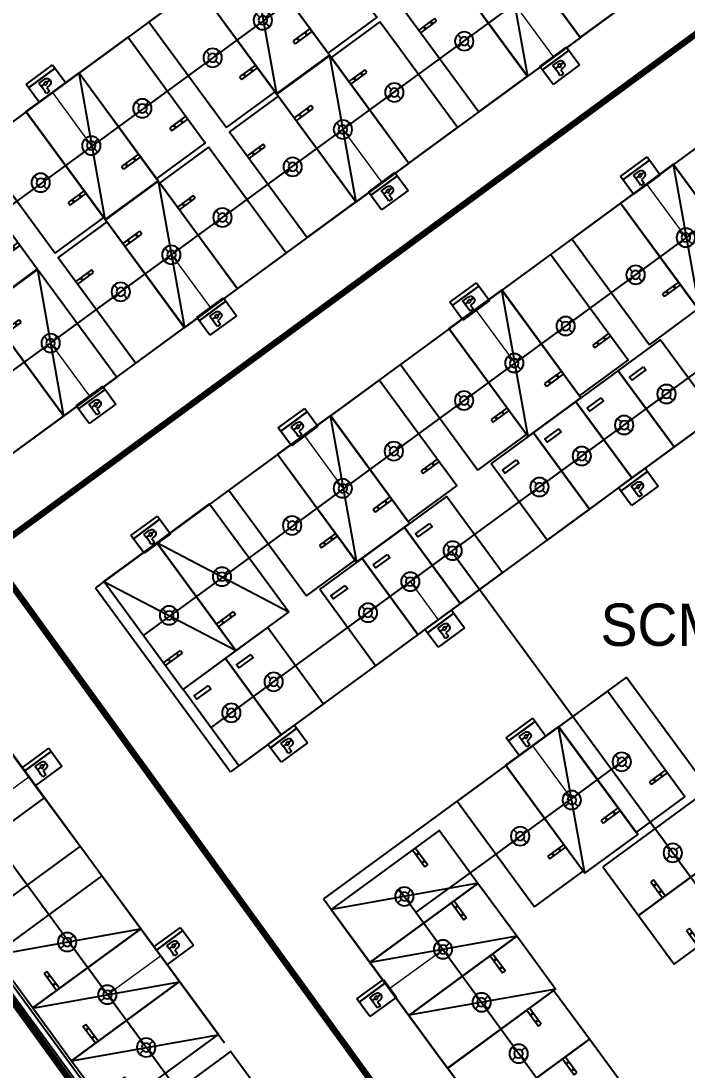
# Model space of a CAD drawing. Header units: millimetres. Extents: x 75184266 to 76346726, y -35077925 to -33679385.
# Drawn here: x 75361987 to 75387357, y -34979865 to -34939875 of the extents above; entities that cross this region are included whole.
import ezdxf
from ezdxf.enums import TextEntityAlignment as Align

# ---------------------------------------------------------------- set-up
doc = ezdxf.new("R2010")
doc.units = ezdxf.units.MM
doc.header["$LTSCALE"] = 50
doc.header["$MEASUREMENT"] = 0
for name, color, linetype in [('0-유도관제', 6, 'CONTINUOUS'), ('PARKING', 7, 'CONTINUOUS'), ('XR-지하3층$0$A-주차', 9, 'CONTINUOUS'), ('XR-지하3층$0$일반주차', 8, 'CONTINUOUS'), ('XR-지하3층$0$확장형주차', 8, 'CONTINUOUS')]:
    doc.layers.add(name, color=color, linetype=linetype)
doc.layers.add('건축', color=8, linetype='CONTINUOUS', plot=False)
for name, color, linetype, lineweight in [('구역제어-S.C.M', 2, 'CONTINUOUS', 100), ('주차유도-LGM', 6, 'CONTINUOUS', 20), ('주차유도-USM', 1, 'CONTINUOUS', 35), ('주차유도-레이스웨이', 1, 'CONTINUOUS', 25)]:
    doc.layers.add(name, color=color, linetype=linetype, lineweight=lineweight)
doc.styles.add('HY중고딕', font='')
doc.styles.get('HY중고딕').set_extended_font_data('Dotum')

# ---------------------------------------------------------------- blocks, each defined once
blk = doc.blocks.new('XR-지하3층$0$확장형 주차')
at = {"layer": 'XR-지하3층$0$확장형주차', "color": 7}
for p, q in [((0, 3965), (800, 3965)), ((0, 3835), (800, 3835)), ((800, 3835), (800, 3965))]:
    blk.add_line(p, q, dxfattribs=at)
blk.add_lwpolyline([(2500, 5100), (0, 0)], dxfattribs=at)
blk.add_lwpolyline([(2500, 5091), (0, 5091), (0, -9), (2500, -9)], close=True, dxfattribs=at)
for centre in [(238, 3900), (613, 3900)]:
    blk.add_circle(centre, 17.5, dxfattribs=at)
blk = doc.blocks.new('XR-지하3층$0$일반형 주차')
at = {"layer": 'XR-지하3층$0$일반주차'}
for p, q in [((750, 3865), (0, 3865)), ((0, 3735), (750, 3735)), ((750, 3735), (750, 3865))]:
    blk.add_line(p, q, dxfattribs=at)
blk.add_lwpolyline([(2300, 5000), (0, 5000), (0, 0), (2300, 0)], close=True, dxfattribs=at)
for centre in [(238, 3800), (563, 3800)]:
    blk.add_circle(centre, 17.5, dxfattribs=at)
blk = doc.blocks.new('XR-지하3층$0$A$C73B52ADF')
at = {"layer": 'XR-지하3층$0$A-주차', "elevation": 0}
for points in [[(-2038, 2466), (-38, 2466), (-38, -1134), (-2038, -1134)], [(-1166, 2021), (-1166, 1871), (-1832, 1871), (-1832, 2021)]]:
    blk.add_lwpolyline(points, close=True, dxfattribs=at)
blk = doc.blocks.new('센서')
at = {"layer": '0-유도관제', "color": 0}
for p, q in [((405935, 34224), (406072, 34088)), ((406311, 34088), (406447, 34225)), ((405936, 33712), (406072, 33849)), ((406311, 33849), (406448, 33713))]:
    blk.add_line(p, q, dxfattribs=at)
for major_axis, start_param, end_param in [((0, 362), 2.801804347482335, 9.084989654661921), ((0, 169), 2.862310370331367, 9.145495677510954)]:
    blk.add_ellipse((406192, 33969), major_axis=major_axis, ratio=1, start_param=start_param, end_param=end_param, dxfattribs=at)
blk = doc.blocks.new('만공차등')
at = {"layer": '0-유도관제', "color": 0}
for p, q in [((305755, 78525), (306597, 78525)), ((305755, 77269), (305755, 78525)), ((306442, 77269), (306442, 78525)), ((306442, 78525), (306442, 77269)), ((306597, 78525), (306597, 77269)), ((306185, 78101), (306185, 77952)), ((306191, 78101), (306191, 77952)), ((306185, 77838), (306185, 77693)), ((306191, 77838), (306191, 77693)), ((306597, 77269), (305755, 77269))]:
    blk.add_line(p, q, dxfattribs=at)
for points in [[(305858, 77952), (305858, 77952), (305858, 78101), (305858, 78101)], [(305858, 78101), (305858, 78101), (306044, 78101), (306185, 78101)], [(306191, 78101), (306274, 78101), (306339, 78101), (306339, 78101)], [(306339, 78101), (306339, 78101), (306339, 77854), (306339, 77854)], [(306037, 77952), (306037, 77952), (305858, 77952), (305858, 77952)], [(306037, 77870), (306037, 77870), (306037, 77952), (306037, 77952)], [(306078, 77737), (306050, 77766), (306037, 77810), (306037, 77870)], [(306185, 77693), (306139, 77694), (306104, 77709), (306078, 77737)], [(306134, 77952), (306134, 77952), (306134, 77915), (306134, 77915)], [(306185, 77952), (306159, 77952), (306134, 77952), (306134, 77952)], [(306134, 77915), (306134, 77887), (306139, 77867), (306149, 77855)], [(306149, 77855), (306158, 77844), (306170, 77838), (306185, 77838)], [(306241, 77952), (306241, 77952), (306217, 77952), (306191, 77952)], [(306191, 77838), (306204, 77838), (306216, 77843), (306226, 77853)], [(306226, 77853), (306236, 77863), (306241, 77882), (306241, 77909)], [(306241, 77909), (306241, 77909), (306241, 77952), (306241, 77952)], [(306339, 77854), (306339, 77800), (306327, 77760), (306301, 77733)]]:
    blk.add_open_spline(points, degree=3, dxfattribs=at)
blk.add_open_spline([(306301, 77733), (306275, 77706), (306239, 77693), (306192, 77693), (306191, 77693), (306191, 77693), (306191, 77693)], degree=3, knots=[0.4989771, 0.4989771, 0.4989771, 0.4989771, 0.9979543, 0.9979543, 0.9979543, 1, 1, 1, 1], dxfattribs=at)

msp = doc.modelspace()

# ---------------------------------------------------------------- linework, layer by layer
at = {"layer": '건축', "ltscale": 0.5}
for p, q in [((75386375, -34925598.5), (75355245, -34948421.5)), ((75392406, -34933824.6), (75361275.9, -34956647.5)), ((75395953.6, -34938663.5), (75364823.5, -34961486.4)), ((75401097.6, -34945679.8), (75369967.6, -34968502.7)), ((75352119.1, -34963608.8), (75367627.4, -34984761.9)), ((75351957.8, -34963727.1), (75367526.1, -34984961.9)), ((75385048.8, -34964885.7), (75373515.1, -34973341.6))]:
    msp.add_line(p, q, dxfattribs=at)
at = {"layer": '건축'}
for p, q in [((75369735.1, -34978840.8), (75337215.5, -34934484.6)), ((75364823.5, -34961486.4), (75369967.6, -34968502.7)), ((75385048.8, -34964885.7), (75399523.1, -34984628.4)), ((75373515.1, -34973341.6), (75382474.5, -34985561.9))]:
    msp.add_line(p, q, dxfattribs=at)
at = {"layer": '구역제어-S.C.M', "ltscale": 0.5}
for p, q in [((75360790.4, -34960121.3), (75397467.5, -34933188.3)), ((75341735.4, -34933982.3), (75376499.4, -34981889.3)), ((75368988.4, -34987336.3), (75334267.4, -34939489.4, 0))]:
    msp.add_line(p, q, dxfattribs=at)
at = {"layer": '주차유도-LGM', "color": 6, "lineweight": 20, "ltscale": 500}
for p, q in [((75380784.5, -34939229), (75382268, -34941252.5)), ((75363182.9, -34942603.5), (75364666.4, -34944626.9)), ((75374249.7, -34944009), (75375733.2, -34946032.5)), ((75385829.2, -34946109.8), (75387312.7, -34948133.3)), ((75367716.8, -34948787.6), (75369200.3, -34950811)), ((75379325, -34950905.5), (75380808.5, -34952928.9)), ((75363115.3, -34952153.4), (75364598.8, -34954176.8)), ((75372792.6, -34955694.7), (75374276.1, -34957718.2)), ((75384188.1, -34955845), (75385252.4, -34957296.7)), ((75367182.1, -34959797.6), (75368665.6, -34961821.1)), ((75376817.6, -34961248.7), (75377881.9, -34962700.4)), ((75370837.7, -34965632.9), (75371902, -34967084.5)), ((75381476.2, -34967505), (75382959.7, -34969528.5)), ((75360832.9, -34969743.9), (75362292.4, -34968678.3)), ((75376039.5, -34976748.7), (75378063, -34975265.2)), ((75365278.7, -34976991.9), (75367302.1, -34975508.4))]:
    msp.add_line(p, q, dxfattribs=at)
at = {"layer": '주차유도-레이스웨이', "ltscale": 0.5}
for p, q in [((75357067.6, -34950235.9), (75386509.2, -34928650.9)), ((75360093.9, -34954363.5), (75389559.8, -34932811.9)), ((75366649, -34963298.7), (75396087.7, -34941715.8)), ((75369224.7, -34966815.5), (75392333.3, -34949873)), ((75384477.7, -34968404.3), (75378387.5, -34960097.6)), ((75385158.4, -34967905.3), (75380075.1, -34971632.1)), ((75386133.7, -34970663.1), (75384477.7, -34968404.3)), ((75393583.2, -34980824), (75386133.7, -34970663.1)), ((75369314.7, -34982496.9), (75360859.5, -34970964.4)), ((75380075.1, -34971632.1), (75377031.6, -34973850.1)), ((75376384.7, -34972962.3), (75383871.8, -34983235.8))]:
    msp.add_line(p, q, dxfattribs=at)

# ---------------------------------------------------------------- block references
at = {"layer": '건축'}
for name, p, rotation in [('XR-지하3층$0$일반형 주차', (75383293.1, -34940505.7), 36.24693643183485), ('XR-지하3층$0$일반형 주차', (75372583.9, -34935709.5), 216.2469348949301), ('XR-지하3층$0$확장형 주차', (75381276.9, -34941983.9), 36.24693643183485), ('XR-지하3층$0$확장형 주차', (75370729, -34937069.4), 216.2469348949301), ('XR-지하3층$0$일반형 주차', (75379422, -34943343.8), 36.24693643183485), ('XR-지하3층$0$일반형 주차', (75368712.9, -34938547.5), 216.2469348949301), ('XR-지하3층$0$일반형 주차', (75376760, -34945295.4), 36.24693643183485), ('XR-지하3층$0$일반형 주차', (75366052.8, -34940497.8), 216.2469348949301), ('XR-지하3층$0$확장형 주차', (75374743.8, -34946773.6), 36.24693643183485), ('XR-지하3층$0$확장형 주차', (75364197.9, -34941857.7), 216.2469348949301), ('XR-지하3층$0$일반형 주차', (75372888.9, -34948133.5), 36.24693643183485), ('XR-지하3층$0$일반형 주차', (75362181.7, -34943335.8), 216.2469348949301), ('XR-지하3층$0$일반형 주차', (75388696.2, -34943984.2), 216.2469348949301), ('XR-지하3층$0$일반형 주차', (75370228.8, -34950083.7), 36.24693643183485), ('XR-지하3층$0$확장형 주차', (75359597.7, -34945230.3), 216.2469348949301), ('XR-지하3층$0$확장형 주차', (75386841.3, -34945344.1), 216.2469348949301), ('XR-지하3층$0$확장형 주차', (75368212.6, -34951561.9), 36.24693643183485), ('XR-지하3층$0$일반형 주차', (75384825.1, -34946822.2), 216.2469348949301), ('XR-지하3층$0$일반형 주차', (75366357.7, -34952921.8), 36.24693643183485), ('XR-지하3층$0$일반형 주차', (75382163.8, -34948773.4), 216.2469348949301), ('XR-지하3층$0$확장형 주차', (75363612.4, -34954934.6), 36.24693489493006), ('XR-지하3층$0$확장형 주차', (75380308.9, -34950133.3), 216.2469348949301), ('XR-지하3층$0$확장형 주차', (75361596.2, -34956412.7), 36.24693489493006), ('XR-지하3층$0$일반형 주차', (75378292.7, -34951611.5), 216.2469348949301), ('XR-지하3층$0$A$C73B52ADF', (75387838, -34953994.5, 0), 36.24761539545744), ('XR-지하3층$0$A$C73B52ADF', (75386225, -34955177, 0), 36.24761539545744), ('XR-지하3층$0$일반형 주차', (75375631.3, -34953562.7), 216.2469348949301), ('XR-지하3층$0$A$C73B52ADF', (75384612.1, -34956359.6, 0), 36.24761539545744), ('XR-지하3층$0$확장형 주차', (75373776.4, -34954922.6), 216.2469348949301), ('XR-지하3층$0$A$C73B52ADF', (75382999.1, -34957542.1, 0), 36.24761539545744), ('XR-지하3층$0$일반형 주차', (75371760.2, -34956400.7), 216.2469348949301), ('XR-지하3층$0$A$C73B52ADF', (75379692.6, -34959966.3, 0), 36.24761539545744), ('XR-지하3층$0$A$C73B52ADF', (75378079.6, -34961148.8, 0), 36.24761539545744), ('XR-지하3층$0$A$C73B52ADF', (75376466.7, -34962331.4, 0), 36.24761539545744), ('XR-지하3층$0$A$C73B52ADF', (75372874.6, -34964964.9, 0), 36.24761539545744), ('XR-지하3층$0$A$C73B52ADF', (75371261.6, -34966147.4, 0), 36.24761539545744), ('XR-지하3층$0$일반형 주차', (75384322.9, -34965417.9), 216.2469348949301), ('XR-지하3층$0$확장형 주차', (75382468, -34966777.8), 216.2469348949301), ('XR-지하3층$0$A$C73B52ADF', (75360756.2, -34968513.5, 0), 126.2476153954574), ('XR-지하3층$0$일반형 주차', (75380451.8, -34968256), 216.2469348949301), ('XR-지하3층$0$일반형 주차', (75389542.9, -34971015.6), 126.2469333594607), ('XR-지하3층$0$일반형 주차', (75364235.7, -34971341), 126.2469333594607), ('XR-지하3층$0$확장형 주차', (75373810.8, -34973744.8), 306.2469352298511), ('XR-지하3층$0$일반형 주차', (75390902.3, -34972869.8), 126.2469333594607), ('XR-지하3층$0$확장형 주차', (75366541.6, -34974485.8, 0), 126.2469333594607), ('XR-지하3층$0$확장형 주차', (75375288.9, -34975761), 306.2469352298511), ('XR-지하3층$0$확장형 주차', (75368019.7, -34976502, 0), 126.2469333594607), ('XR-지하3층$0$확장형 주차', (75376767.1, -34977777.2), 306.2469352298511), ('XR-지하3층$0$확장형 주차', (75369497.9, -34978518.2, 0), 126.2469333594607), ('XR-지하3층$0$일반형 주차', (75378245.3, -34979793.4), 306.2469333594607), ('XR-지하3층$0$일반형 주차', (75379605.2, -34981648.3), 306.2469333594607), ('XR-지하3층$0$일반형 주차', (75371330.9, -34981018.7), 126.2469333594607)]:
    msp.add_blockref(name, p, dxfattribs=dict(at, rotation=rotation))
at = {"layer": '건축', "xscale": -1, "rotation": 216.2617644276884}
for p in [(75367162.6, -34959772.3), (75365146.1, -34961249.9)]:
    msp.add_blockref('XR-지하3층$0$확장형 주차', p, dxfattribs=at)
at = {"layer": '주차유도-LGM', "color": 6, "rotation": 126.2469349002818}
for p in [(75626365, -35142450), (75606787.5, -35143129.4), (75629433.8, -35146635.8), (75619830.1, -35147230), (75622929.6, -35151431.4), (75613297.3, -35152008.6), (75608695.8, -35155374.4), (75616397.1, -35156220.6), (75629355, -35158501.9), (75610786.7, -35160323.5), (75621984.5, -35163905.6), (75625080.7, -35168031), (75616004.6, -35168289.8), (75606644.8, -35169173.8), (75611662.4, -35176002.6), (75619386.4, -35177985.8)]:
    msp.add_blockref('만공차등', p, dxfattribs=at)
at = {"layer": '주차유도-USM', "extrusion": (0, 0, -1), "xscale": 0.9750000000000001, "yscale": 0.9750000000000001, "zscale": -0.9750000000000001, "rotation": 270}
for p in [(-75404318.7, -34543811.6), (-75411990.7, -34544610.8), (-75402407.2, -34545239.9), (-75409328.6, -34546562.5), (-75399731.3, -34547168.6), (-75407369.1, -34547972.2), (-75397785.8, -34548590.1), (-75405457.5, -34549400.6), (-75395857.2, -34550002.4), (-75402781.7, -34551329.3), (-75420432.1, -34552096.5), (-75400836.2, -34552750.8), (-75418518.8, -34553515.1), (-75398907.6, -34554163.1), (-75415856.8, -34555466.7), (-75396234.7, -34556116.6), (-75413897.2, -34556876.5), (-75419695.4, -34558057.5), (-75411985.7, -34558304.8), (-75418082.3, -34559240), (-75409309.9, -34560233.5), (-75416469.3, -34560422.5), (-75407364.3, -34561655), (-75414856.5, -34561605.2), (-75405435.7, -34563067.3), (-75411549.9, -34564029.4), (-75402762.9, -34565020.8), (-75409937, -34565211.9), (-75408324.1, -34566394.5), (-75400746.1, -34566496), (-75404732, -34569028), (-75403119, -34570210.5), (-75417993, -34572077.2), (-75416087.1, -34573536.6), (-75414121.9, -34574915.3), (-75419935.7, -34575551.8), (-75409712, -34577210.8), (-75396865.3, -34578948.6, 0), (-75411182.3, -34579228.4), (-75398398, -34580955.1), (-75412652.7, -34581246), (-75399876.2, -34582971.3), (-75414063.4, -34583203.9)]:
    msp.add_blockref('센서', p, dxfattribs=at)

# ---------------------------------------------------------------- texts
at = {"layer": 'PARKING', "color": 3, "style": 'HY중고딕'}
msp.add_text('SCM3', height=1612.22, dxfattribs=at).set_placement((75386992.3, -34962889, 376), align=Align.MIDDLE)

doc.saveas('drawing.dxf')
